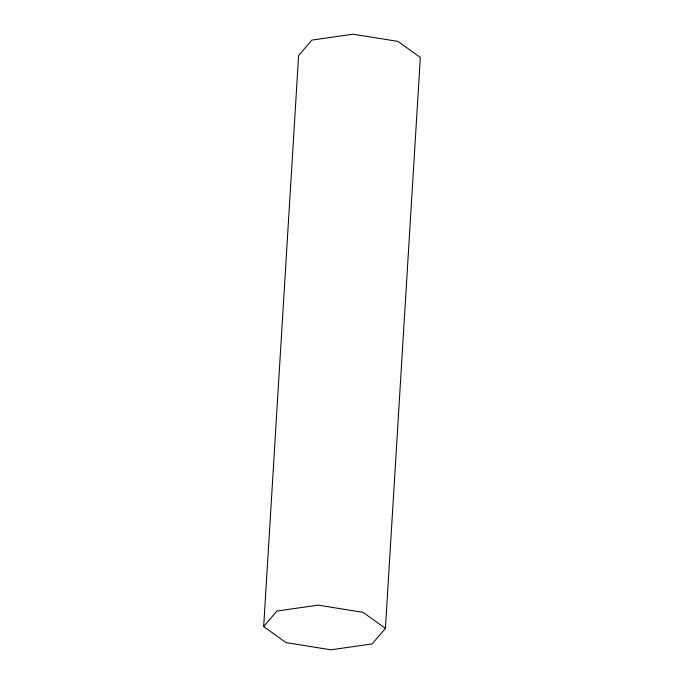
<?xml version="1.0" encoding="UTF-8"?>
<svg xmlns="http://www.w3.org/2000/svg" width="684" height="684" viewBox="0 0 684 684"><rect width="100%" height="100%" fill="white"/><g stroke="black" fill="none" stroke-linecap="round" stroke-linejoin="round"><path stroke-width="1.03" d="M263.665 626.561L298.592 55.618L311.861 40.091L353.021 34.2L397.951 41.382L420.335 57.439L385.408 628.382L372.139 643.909L330.979 649.8L286.049 642.618L263.665 626.561L276.943 611.034L318.103 605.143L363.033 612.334L385.408 628.382"/></g></svg>
